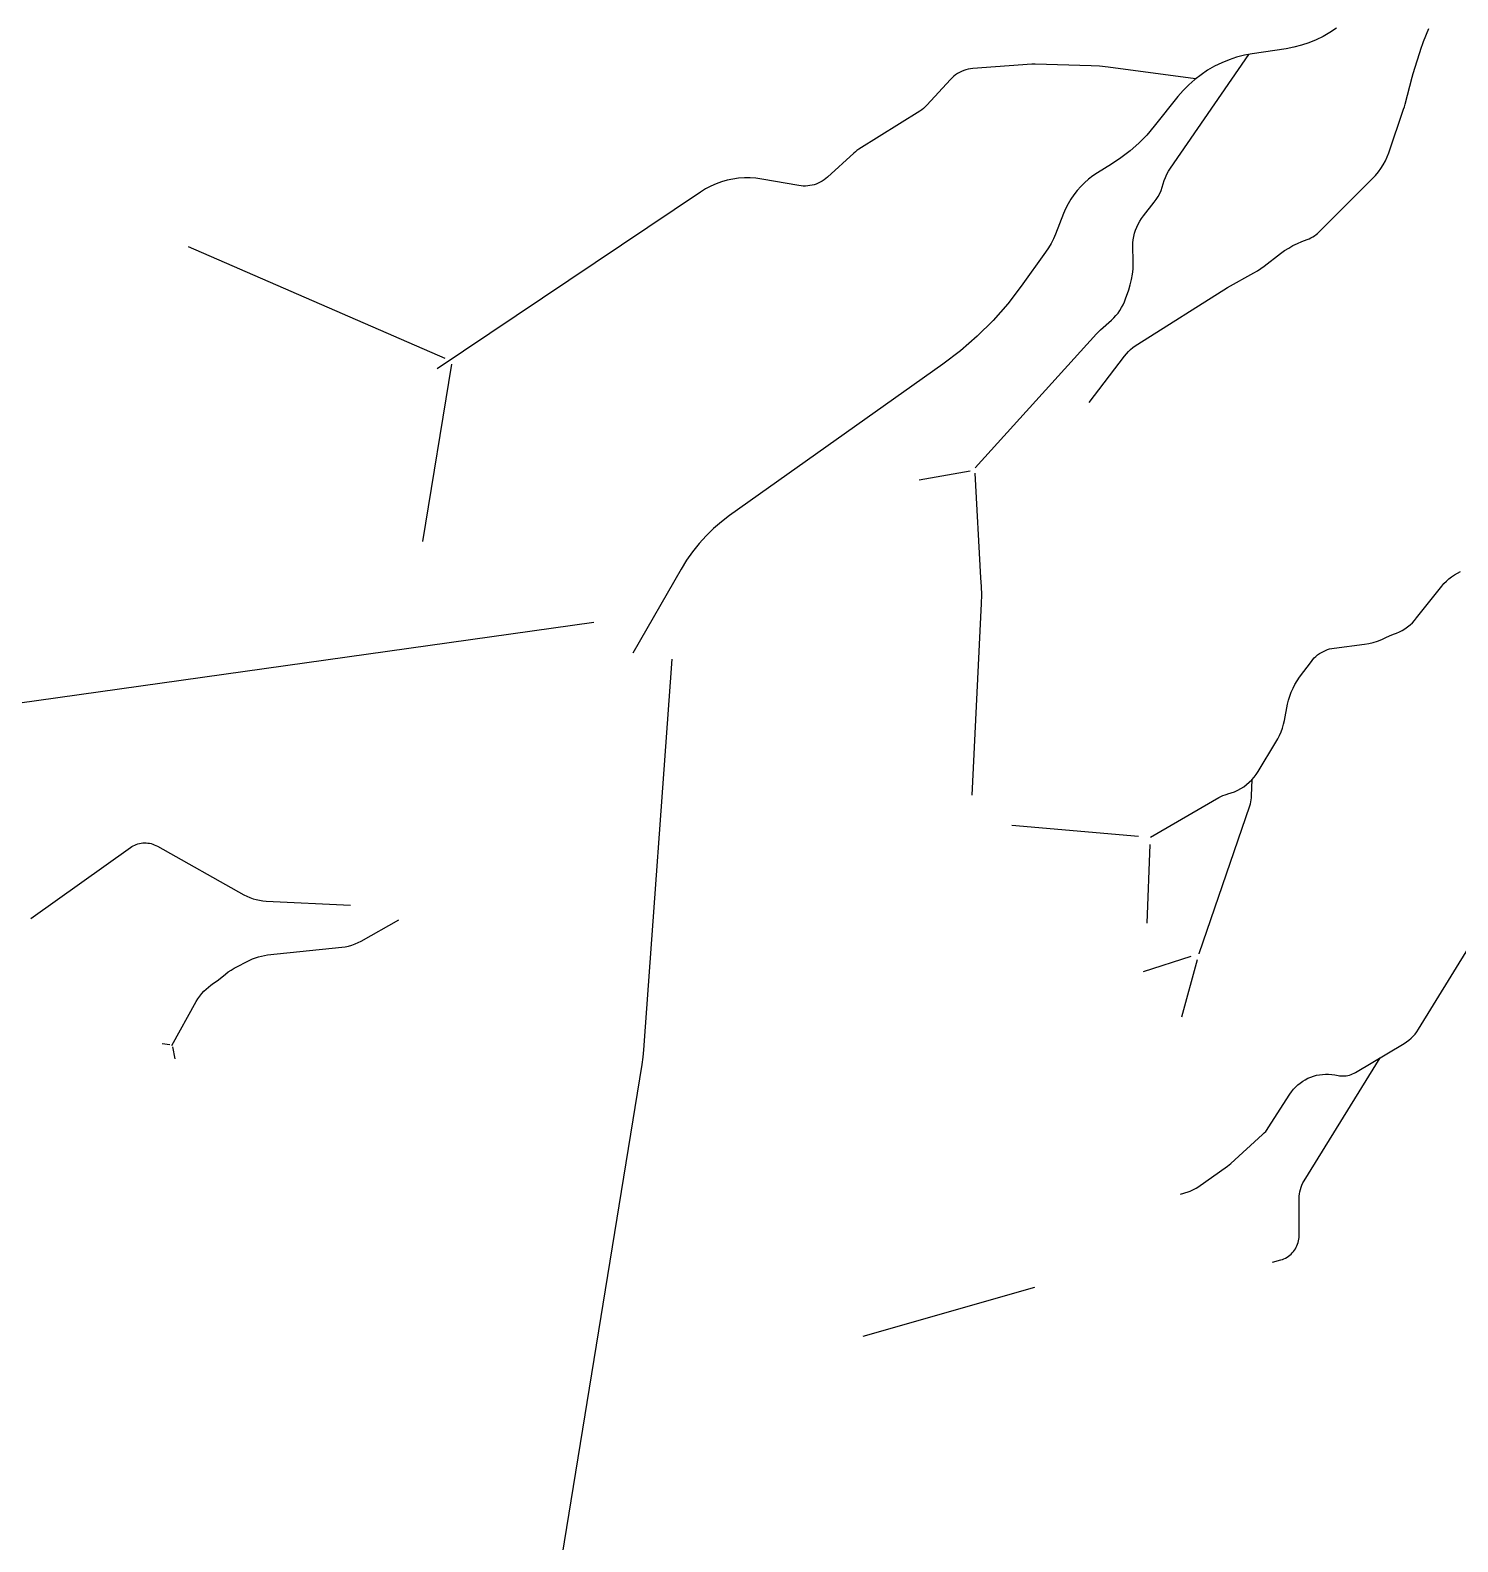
# Model space of a CAD drawing. Extents: x 473934 to 509948, y 2633682 to 2676856.
# Drawn here: x 493827 to 502331, y 2648192 to 2657195 of the extents above; entities that cross this region are included whole.
import ezdxf

# ---------------------------------------------------------------- set-up
doc = ezdxf.new("R2010")
doc.units = 0
for name, color, linetype in [('CH_HAW-CH2-SS', 2, 'CONTINUOUS'), ('CH_HAW-CH3-SS', 3, 'CONTINUOUS'), ('CH_SHA-CH1-FP', 3, 'CONTINUOUS'), ('CH_SHA-CH13-SS', 1, 'CONTINUOUS'), ('CH_SHA-CH17-SS', 5, 'CONTINUOUS'), ('CH_SHA-CH18-SS', 6, 'CONTINUOUS'), ('CH_SHA-CH20-SS', 1, 'CONTINUOUS'), ('CH_SHA-CH21-SS', 2, 'CONTINUOUS'), ('CH_SHA-CH7-SM', 2, 'CONTINUOUS'), ('D_SHA-D13-SM', 7, 'CONTINUOUS'), ('D_SHA-D14-SM', 1, 'CONTINUOUS'), ('D_SHA-D16-SS', 3, 'CONTINUOUS'), ('D_SHA-D17-SS', 4, 'CONTINUOUS'), ('D_SHA-D18-SS', 5, 'CONTINUOUS'), ('D_SHA-D19-SS', 6, 'CONTINUOUS'), ('D_SHA-D20-SS', 7, 'CONTINUOUS'), ('D_SHA-D21-SS', 1, 'CONTINUOUS'), ('D_SHA-D22-SS', 2, 'CONTINUOUS'), ('D_SHA-D23-SS', 3, 'CONTINUOUS'), ('D_SHA-D4-FP', 5, 'CONTINUOUS'), ('D_SHA-D6-FP', 7, 'CONTINUOUS'), ('D_SHA-D7-FP', 1, 'CONTINUOUS'), ('D_SHA-D9-FP', 3, 'CONTINUOUS')]:
    doc.layers.add(name, color=color, linetype=linetype)

msp = doc.modelspace()

# ---------------------------------------------------------------- linework, layer by layer
at = {"layer": 'CH_HAW-CH2-SS'}
msp.add_lwpolyline([(500679.843, 2650263.454), (500724.561, 2650276.683), (500724.561, 2650276.683), (500736.892, 2650280.771), (500748.932, 2650285.651), (500760.63, 2650291.302), (500771.937, 2650297.701), (500782.804, 2650304.821), (500959.93, 2650429.271), (500959.93, 2650429.271), (500970.103, 2650436.913), (500979.769, 2650445.187), (501168.999, 2650617.877), (501168.999, 2650617.877), (501178.287, 2650626.923), (501186.971, 2650636.552), (501195.011, 2650646.723), (501202.377, 2650657.394), (501331.436, 2650857.99), (501331.436, 2650857.99), (501341.762, 2650872.874), (501353.1, 2650887.003), (501365.395, 2650900.309), (501378.586, 2650912.725), (501392.61, 2650924.194), (501407.398, 2650934.657), (501422.879, 2650944.066), (501438.978, 2650952.374), (501455.616, 2650959.541), (501472.712, 2650965.531), (501490.185, 2650970.317), (501507.948, 2650973.874), (501525.916, 2650976.186), (501544.001, 2650977.241), (501562.116, 2650977.034), (501580.172, 2650975.566), (501598.082, 2650972.845), (501617.955, 2650969.112), (501617.955, 2650969.112), (501627.71, 2650967.611), (501637.542, 2650966.754), (501647.409, 2650966.545), (501657.269, 2650966.986), (501667.078, 2650968.074), (501676.795, 2650969.805), (501686.377, 2650972.172), (501695.782, 2650975.163), (501704.97, 2650978.766), (501713.902, 2650982.966), (501722.538, 2650987.744), (502012.339, 2651160.77), (502012.339, 2651160.77), (502026.749, 2651170.058), (502040.488, 2651180.312), (502053.492, 2651191.484), (502065.701, 2651203.52), (502077.055, 2651216.365), (502087.503, 2651229.958), (502096.994, 2651244.235), (502712.598, 2652242.876)], dxfattribs=at)
at = {"layer": 'CH_HAW-CH3-SS'}
msp.add_lwpolyline([(501227.378, 2649856.579), (501276.711, 2649870.523), (501276.711, 2649870.523), (501286.449, 2649873.638), (501295.952, 2649877.408), (501305.177, 2649881.818), (501314.08, 2649886.846), (501322.619, 2649892.468), (501330.756, 2649898.659), (501338.452, 2649905.39), (501345.672, 2649912.63), (501352.381, 2649920.345), (501358.55, 2649928.498), (501364.149, 2649937.053), (501369.151, 2649945.97), (501373.535, 2649955.207), (501377.28, 2649964.721), (501380.368, 2649974.468), (501382.784, 2649984.402), (501384.518, 2649994.478), (501385.562, 2650004.649), (501385.911, 2650014.867), (501385.911, 2650236.123), (501385.911, 2650236.123), (501386.389, 2650249.947), (501387.822, 2650263.705), (501390.202, 2650277.331), (501393.519, 2650290.761), (501397.755, 2650303.928), (501402.892, 2650316.772), (501408.905, 2650329.23), (501415.764, 2650341.242), (501869.328, 2651075.385)], dxfattribs=at)
at = {"layer": 'CH_SHA-CH1-FP'}
msp.add_lwpolyline([(501608.971, 2657206.364), (501569.96, 2657180.555), (501529.313, 2657157.409), (501487.211, 2657137.029), (501443.842, 2657119.506), (501399.399, 2657104.919), (501354.082, 2657093.332), (501308.091, 2657084.798), (501106.635, 2657054.339), (501106.635, 2657054.339), (501059.96, 2657045.653), (501013.982, 2657033.824), (500968.911, 2657018.905), (500924.955, 2657000.966), (500882.316, 2656980.089), (500841.19, 2656956.369), (500801.766, 2656929.916), (500764.227, 2656900.852), (500728.743, 2656869.31), (500695.48, 2656835.435), (500664.589, 2656799.384), (500523.108, 2656622.461), (500523.108, 2656622.461), (500478.54, 2656570.481), (500430.519, 2656521.674), (500379.271, 2656476.266), (500325.036, 2656434.472), (500268.069, 2656396.488), (500184.748, 2656344.963), (500184.748, 2656344.963), (500157.949, 2656327.174), (500132.349, 2656307.699), (500108.055, 2656286.618), (500085.166, 2656264.018), (500063.777, 2656239.994), (500043.978, 2656214.644), (500025.849, 2656188.073), (500009.466, 2656160.392), (499994.898, 2656131.714), (499982.203, 2656102.159), (499934.673, 2655980.889), (499934.673, 2655980.889), (499922.434, 2655952.311), (499908.443, 2655924.548), (499892.753, 2655897.708), (499875.425, 2655871.896), (499730.977, 2655670.536), (499730.977, 2655670.536), (499650.226, 2655565.499), (499562.699, 2655466.039), (499468.778, 2655372.591), (499368.876, 2655285.568), (499263.431, 2655205.349), (497993.504, 2654304.043), (497993.504, 2654304.043), (497944.172, 2654266.683), (497897.244, 2654226.342), (497852.902, 2654183.176), (497811.315, 2654137.35), (497772.642, 2654089.039), (497737.031, 2654038.429), (497704.619, 2653985.713), (497417.646, 2653484.875)], dxfattribs=at)
at = {"layer": 'CH_SHA-CH13-SS'}
msp.add_lwpolyline([(494670.051, 2651148.56), (494816.528, 2651410.352), (494816.528, 2651410.352), (494826.218, 2651426.464), (494836.898, 2651441.936), (494848.526, 2651456.71), (494861.056, 2651470.726), (494874.44, 2651483.93), (494888.625, 2651496.269), (494903.555, 2651507.696), (494919.171, 2651518.165), (494919.171, 2651518.165), (494934.734, 2651528.596), (494949.616, 2651539.978), (494990.708, 2651573.491), (494990.708, 2651573.491), (495007.239, 2651586.047), (495024.599, 2651597.429), (495042.705, 2651607.584), (495135.096, 2651655.277), (495135.096, 2651655.277), (495151.869, 2651663.287), (495169.105, 2651670.244), (495186.74, 2651676.119), (495204.704, 2651680.891), (495222.929, 2651684.541), (495241.345, 2651687.056), (495683.49, 2651733.531), (495683.49, 2651733.531), (495703.599, 2651736.336), (495723.473, 2651740.494), (495743.02, 2651745.987), (495762.15, 2651752.79), (495780.777, 2651760.871), (495798.814, 2651770.194), (496023.077, 2651895.899)], dxfattribs=at)
at = {"layer": 'CH_SHA-CH17-SS'}
msp.add_lwpolyline([(500769.835, 2656905.457), (500247.758, 2656974.771), (500247.758, 2656974.771), (500197.402, 2656980.163), (500146.837, 2656982.998), (499814.387, 2656993.206), (499814.387, 2656993.206), (499803.871, 2656993.252), (499793.367, 2656992.746), (499441.863, 2656966.518), (499441.863, 2656966.518), (499428.165, 2656965.02), (499414.603, 2656962.582), (499401.241, 2656959.216), (499388.142, 2656954.939), (499375.369, 2656949.769), (499362.982, 2656943.732), (499351.041, 2656936.856), (499339.601, 2656929.175), (499328.717, 2656920.724), (499318.441, 2656911.544), (499308.821, 2656901.677), (499168.483, 2656747.453), (499168.483, 2656747.453), (499158.877, 2656737.6), (499148.617, 2656728.431), (499137.75, 2656719.989), (499126.328, 2656712.315), (498762.572, 2656485.654), (498762.572, 2656485.654), (498752.28, 2656478.791), (498742.432, 2656471.304), (498733.066, 2656463.222), (498576.26, 2656319.228), (498576.26, 2656319.228), (498566.345, 2656310.704), (498555.896, 2656302.846), (498544.955, 2656295.688), (498533.57, 2656289.26), (498521.789, 2656283.589), (498509.663, 2656278.701), (498497.243, 2656274.615), (498484.583, 2656271.349), (498471.736, 2656268.918), (498458.759, 2656267.331), (498445.705, 2656266.595), (498432.631, 2656266.714), (498419.593, 2656267.687), (498406.646, 2656269.509), (498184.948, 2656308.147), (498184.948, 2656308.147), (498150.583, 2656312.915), (498115.97, 2656315.287), (498081.276, 2656315.254), (498046.667, 2656312.815), (498012.312, 2656307.982), (497978.373, 2656300.778), (497945.017, 2656291.238), (497912.402, 2656279.408), (497880.686, 2656265.344), (497850.022, 2656249.115), (497820.556, 2656230.798), (496250.697, 2655177.696)], dxfattribs=at)
at = {"layer": 'CH_SHA-CH18-SS'}
msp.add_lwpolyline([(499455.557, 2654588.163), (500179.313, 2655387.099), (500179.313, 2655387.099), (500190.6, 2655398.897), (500202.512, 2655410.063), (500268.05, 2655468.228), (500268.05, 2655468.228), (500282.019, 2655481.45), (500295.113, 2655495.541), (500307.276, 2655510.442), (500318.46, 2655526.091), (500328.618, 2655542.425), (500337.708, 2655559.377), (500345.693, 2655576.876), (500352.541, 2655594.851), (500370.896, 2655648.107), (500370.896, 2655648.107), (500380.306, 2655678.52), (500387.761, 2655709.471), (500393.232, 2655740.832), (500396.696, 2655772.479), (500398.139, 2655804.282), (500397.555, 2655836.112), (500394.924, 2655888.481), (500394.924, 2655888.481), (500394.58, 2655908.005), (500395.507, 2655927.51), (500397.7, 2655946.913), (500401.151, 2655966.132), (500405.845, 2655985.087), (500411.762, 2656003.695), (500418.878, 2656021.88), (500427.161, 2656039.563), (500436.577, 2656056.669), (500447.086, 2656073.127), (500458.643, 2656088.866), (500522.873, 2656170.62), (500522.873, 2656170.62), (500534.913, 2656187.067), (500545.809, 2656204.293), (500555.51, 2656222.219), (500563.972, 2656240.763), (500571.154, 2656259.838), (500577.025, 2656279.357), (500577.025, 2656279.357), (500582.99, 2656299.154), (500590.304, 2656318.493), (500598.933, 2656337.281), (500608.836, 2656355.431), (500619.965, 2656372.856), (501086.783, 2657051.044)], dxfattribs=at)
at = {"layer": 'CH_SHA-CH20-SS'}
msp.add_lwpolyline([(500134.649, 2654978.032), (500346.134, 2655254.166), (500346.134, 2655254.166), (500357.372, 2655267.97), (500369.408, 2655281.084), (500382.201, 2655293.46), (500395.706, 2655305.056), (500409.874, 2655315.831), (500424.657, 2655325.747), (500959.568, 2655661.972), (501116.305, 2655749.147), (501116.305, 2655749.147), (501137.482, 2655761.617), (501158.02, 2655775.111), (501177.87, 2655789.598), (501275.679, 2655864.735), (501275.679, 2655864.735), (501299.41, 2655881.884), (501324.104, 2655897.614), (501349.676, 2655911.873), (501376.039, 2655924.61), (501403.103, 2655935.782), (501434.488, 2655947.675), (501434.488, 2655947.675), (501445.609, 2655952.276), (501456.433, 2655957.538), (501466.921, 2655963.442), (501477.035, 2655969.965), (501486.738, 2655977.086), (501495.996, 2655984.777), (501504.774, 2655993.011), (501824.03, 2656311.069), (501824.03, 2656311.069), (501841.937, 2656330.115), (501858.562, 2656350.291), (501873.834, 2656371.509), (501887.687, 2656393.679), (501900.062, 2656416.707), (501910.907, 2656440.494), (501920.175, 2656464.939), (502008.694, 2656723.622), (502008.694, 2656723.622), (502013.424, 2656738.372), (502017.579, 2656753.293), (502059.398, 2656915.544), (502059.398, 2656915.544), (502065.75, 2656937.559), (502115.675, 2657093.663), (502115.675, 2657093.663), (502121.326, 2657110.315), (502127.558, 2657126.758), (502158.654, 2657204.639)], dxfattribs=at)
at = {"layer": 'CH_SHA-CH21-SS'}
msp.add_lwpolyline([(500790.893, 2651694.056), (500791.433, 2651695.808), (500791.433, 2651695.808), (501092.181, 2652574.918), (501092.181, 2652574.918), (501095.75, 2652586.483), (501098.613, 2652598.241), (501100.76, 2652610.152), (501102.182, 2652622.17), (501102.875, 2652634.253), (501105.507, 2652731.638)], dxfattribs=at)
at = {"layer": 'CH_SHA-CH7-SM'}
msp.add_lwpolyline([(500500.395, 2652389.545), (500908.648, 2652624.469), (500908.648, 2652624.469), (500920.314, 2652630.679), (500932.366, 2652636.104), (500944.749, 2652640.722), (500957.41, 2652644.512), (500962.245, 2652645.787), (500962.245, 2652645.787), (500982.235, 2652651.808), (501001.758, 2652659.206), (501020.719, 2652667.943), (501039.026, 2652677.978), (501056.591, 2652689.262), (501073.329, 2652701.74), (501089.158, 2652715.352), (501104.003, 2652730.032), (501117.791, 2652745.709), (501130.454, 2652762.306), (501141.933, 2652779.745), (501247.875, 2652953.572), (501247.875, 2652953.572), (501259.457, 2652973.889), (501269.832, 2652994.847), (501278.964, 2653016.376), (501286.822, 2653038.403), (501293.38, 2653060.85), (501298.615, 2653083.643), (501317.93, 2653180.667), (501317.93, 2653180.667), (501323.639, 2653205.26), (501330.887, 2653229.444), (501339.647, 2653253.123), (501349.883, 2653276.201), (501361.555, 2653298.588), (501374.615, 2653320.194), (501389.013, 2653340.933), (501459.43, 2653435.825), (501459.43, 2653435.825), (501467.753, 2653446.292), (501476.757, 2653456.178), (501486.401, 2653465.441), (501496.643, 2653474.038), (501507.437, 2653481.932), (501518.734, 2653489.087), (501530.484, 2653495.471), (501542.634, 2653501.056), (501555.13, 2653505.816), (501567.916, 2653509.731), (501580.936, 2653512.782), (501594.13, 2653514.957), (501776.028, 2653538.721), (501776.028, 2653538.721), (501802.217, 2653543.031), (501828.063, 2653549.068), (501853.452, 2653556.805), (501878.272, 2653566.21), (501902.413, 2653577.24), (501902.413, 2653577.24), (501925.539, 2653587.844), (501949.291, 2653596.956), (501949.291, 2653596.956), (501966.937, 2653603.719), (501984.121, 2653611.58), (502000.777, 2653620.508), (502016.838, 2653630.466), (502032.24, 2653641.416), (502046.921, 2653653.313), (502060.825, 2653666.112), (502073.895, 2653679.76), (502086.08, 2653694.204), (502235.973, 2653883.689), (502235.973, 2653883.689), (502249.136, 2653899.216), (502263.321, 2653913.814), (502278.464, 2653927.417), (502294.495, 2653939.962), (502311.339, 2653951.39), (502328.92, 2653961.65), (502347.155, 2653970.695)], dxfattribs=at)
at = {"layer": 'D_SHA-D13-SM'}
msp.add_lwpolyline([(499674.762, 2652460.863), (500429.921, 2652395.633)], dxfattribs=at)
at = {"layer": 'D_SHA-D14-SM'}
msp.add_lwpolyline([(500480.595, 2651876.2), (500498.704, 2652345.703)], dxfattribs=at)
at = {"layer": 'D_SHA-D16-SS'}
msp.add_lwpolyline([(494612.403, 2651159.971), (494659.314, 2651154.107)], dxfattribs=at)
at = {"layer": 'D_SHA-D17-SS'}
msp.add_lwpolyline([(494690.511, 2651069.058), (494676.309, 2651140.069)], dxfattribs=at)
at = {"layer": 'D_SHA-D18-SS'}
msp.add_lwpolyline([(494767.393, 2655907.469), (496296.499, 2655241.543)], dxfattribs=at)
at = {"layer": 'D_SHA-D19-SS'}
msp.add_lwpolyline([(496166.898, 2654150.298), (496337.957, 2655205.391)], dxfattribs=at)
at = {"layer": 'D_SHA-D20-SS'}
msp.add_lwpolyline([(499122.102, 2654516.522), (499426.443, 2654570.357)], dxfattribs=at)
at = {"layer": 'D_SHA-D21-SS'}
msp.add_lwpolyline([(499437.447, 2652638.509), (499493.883, 2653780.381), (499493.883, 2653780.381), (499495.101, 2653831.064), (499493.749, 2653881.743), (499489.83, 2653932.288), (499455.823, 2654556.354)], dxfattribs=at)
at = {"layer": 'D_SHA-D22-SS'}
msp.add_lwpolyline([(500458.265, 2651588.171), (500743.966, 2651679.811)], dxfattribs=at)
at = {"layer": 'D_SHA-D23-SS'}
msp.add_lwpolyline([(500687.84, 2651319.519), (500781.469, 2651659.807)], dxfattribs=at)
at = {"layer": 'D_SHA-D4-FP'}
msp.add_lwpolyline([(490188.628, 2652686.398), (497183.885, 2653669.296)], dxfattribs=at)
at = {"layer": 'D_SHA-D6-FP'}
msp.add_lwpolyline([(493831.249, 2651903.882), (494423.9, 2652326.708), (494423.9, 2652326.708), (494432.21, 2652332.229), (494440.869, 2652337.186), (494449.838, 2652341.556), (494459.078, 2652345.32), (494468.548, 2652348.462), (494478.206, 2652350.967), (494488.009, 2652352.824), (494497.914, 2652354.026), (494507.876, 2652354.567), (494517.853, 2652354.444), (494527.799, 2652353.658), (494537.671, 2652352.213), (494547.426, 2652350.114), (494557.019, 2652347.372), (494566.408, 2652343.998), (494575.553, 2652340.007), (494584.412, 2652335.417), (495100.31, 2652045.978), (495100.31, 2652045.978), (495117.873, 2652036.872), (495135.999, 2652028.943), (495154.608, 2652022.227), (495173.619, 2652016.751), (495192.949, 2652012.54), (495212.516, 2652009.613), (495232.232, 2652007.982), (495735.35, 2651983.02)], dxfattribs=at)
at = {"layer": 'D_SHA-D7-FP'}
msp.add_lwpolyline([(495747.305, 2645427.001), (495818.872, 2645818.973), (495818.872, 2645818.973), (495833.463, 2645885.847), (495852.595, 2645951.566), (495876.178, 2646015.822), (495904.1, 2646078.315), (495936.233, 2646138.751), (496875.787, 2647768.753), (496875.787, 2647768.753), (496904.284, 2647821.825), (496929.534, 2647876.516), (496951.445, 2647932.629), (496969.938, 2647989.959), (496984.945, 2648048.299), (496996.412, 2648107.436), (497472.963, 2651034.226), (497472.963, 2651034.226), (497479.132, 2651078.272), (497483.337, 2651122.548), (497652.165, 2653448.751)], dxfattribs=at)
at = {"layer": 'D_SHA-D9-FP'}
msp.add_lwpolyline([(498789.237, 2649417.308), (499811.216, 2649709.471)], dxfattribs=at)

doc.saveas('drawing.dxf')
